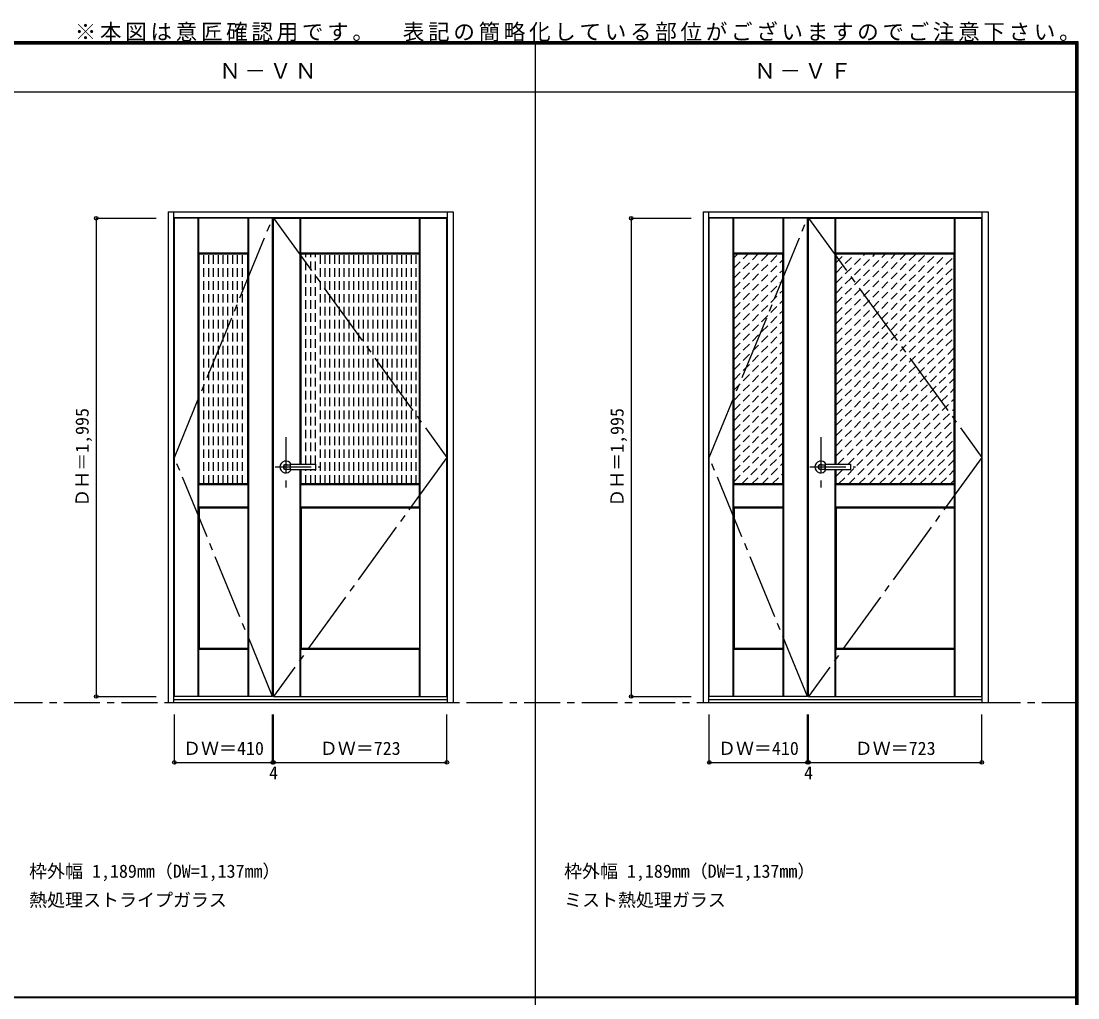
# Model space of a CAD drawing. Units: millimetres, scale not verified. Extents: x -6000 to 5700, y -4307 to 4260.
# Drawn here: x 1291 to 5700, y 186 to 4260 of the extents above; entities that cross this region are included whole.
import ezdxf
from ezdxf.enums import TextEntityAlignment as Align

# ---------------------------------------------------------------- set-up
doc = ezdxf.new("R2010")
doc.units = ezdxf.units.MM
doc.header["$LTSCALE"] = 30
doc.header["$PDMODE"] = 32
doc.header["$PDSIZE"] = 15
for name, pattern in [('CHAIN1', [8, 5, -1, 1, -1]), ('CHAIN2', [12, 9, -1, 1, -1]), ('DASHED1', [1.8, 1.2, -0.6])]:
    doc.linetypes.add(name, pattern=pattern)
for name, color, linetype in [('0-1_通り芯', 4, 'CHAIN1'), ('0-2_扉', 3, 'Continuous'), ('0-3_仕上げ', 7, 'Continuous'), ('0-4_枠', 3, 'Continuous'), ('0-5_レバー', 3, 'Continuous'), ('0-7_', 7, 'CHAIN2'), ('0-A_文字', 7, 'Continuous'), ('0-B_寸法', 7, 'Continuous'), ('0-C_ハッチ', 4, 'DASHED1'), ('F-1_枠', 6, 'Continuous')]:
    doc.layers.add(name, color=color, linetype=linetype)
doc.styles.add('ＭＳ ゴシック', font='')
doc.styles.get('ＭＳ ゴシック').set_extended_font_data('MS Gothic')

msp = doc.modelspace()

# ---------------------------------------------------------------- linework, layer by layer
at = {"layer": '0-1_通り芯'}
for p, q in [((2395.8, 2524.5), (2395.8, 2314.5)), ((4627.4, 2524.5), (4627.4, 2314.5)), ((2350.8, 2400.5), (2540.8, 2400.5)), ((4582.4, 2400.5), (4772.4, 2400.5))]:
    msp.add_line(p, q, dxfattribs=at)
at = {"layer": '0-1_通り芯', "color": 7}
msp.add_line((-5490, 1418), (5690, 1418), dxfattribs=at)
at = {"layer": '0-2_扉'}
for p, q in [((1930.8, 1443), (1930.8, 3438)), ((2340.8, 3438), (1930.8, 3438)), ((2340.8, 1443), (2340.8, 3438)), ((2344.8, 1443), (2344.8, 3438)), ((2344.8, 3438), (3067.8, 3438)), ((3067.8, 1443), (3067.8, 3438)), ((4162.4, 1443), (4162.4, 3438)), ((4572.4, 3438), (4162.4, 3438)), ((4572.4, 1443), (4572.4, 3438)), ((4576.4, 1443), (4576.4, 3438)), ((4576.4, 3438), (5299.4, 3438)), ((5299.4, 1443), (5299.4, 3438)), ((2340.8, 1443), (1930.8, 1443)), ((2344.8, 1443), (3067.8, 1443)), ((4572.4, 1443), (4162.4, 1443)), ((4576.4, 1443), (5299.4, 1443))]:
    msp.add_line(p, q, dxfattribs=at)
at = {"layer": '0-3_仕上げ'}
for p, q in [((2030.3, 1443), (2030.3, 3438)), ((2031.8, 3290.5), (2031.8, 3438)), ((2033.3, 3292), (2033.3, 3438)), ((2238.3, 3292), (2238.3, 3438)), ((2239.8, 3290.5), (2239.8, 3438)), ((2241.3, 1443), (2241.3, 3438)), ((2455.8, 2412), (2455.8, 3438)), ((2458.8, 3292), (2458.8, 3438)), ((2953.8, 3292), (2953.8, 3438)), ((2955.3, 3290.5), (2955.3, 3438)), ((2956.8, 1443), (2956.8, 3438)), ((4261.9, 1443), (4261.9, 3438)), ((4263.4, 3290.5), (4263.4, 3438)), ((4264.9, 3292), (4264.9, 3438)), ((4469.9, 3292), (4469.9, 3438)), ((4471.4, 3290.5), (4471.4, 3438)), ((4472.9, 1443), (4472.9, 3438)), ((4687.4, 2412), (4687.4, 3438)), ((4690.4, 3292), (4690.4, 3438)), ((5185.4, 3292), (5185.4, 3438)), ((5186.9, 3290.5), (5186.9, 3438)), ((5188.4, 1443), (5188.4, 3438)), ((2033.3, 3292), (2031.8, 3290.5)), ((2034.3, 3288), (2031.8, 3290.5)), ((2238.3, 3292), (2033.3, 3292)), ((2239.8, 3290.5), (2237.3, 3288)), ((2238.3, 3292), (2239.8, 3290.5)), ((2459.8, 3288), (2457.3, 3290.5)), ((2953.8, 3292), (2458.8, 3292)), ((2955.3, 3290.5), (2952.8, 3288)), ((2953.8, 3292), (2955.3, 3290.5)), ((4264.9, 3292), (4263.4, 3290.5)), ((4265.9, 3288), (4263.4, 3290.5)), ((4469.9, 3292), (4264.9, 3292)), ((4471.4, 3290.5), (4468.9, 3288)), ((4469.9, 3292), (4471.4, 3290.5)), ((4691.4, 3288), (4688.9, 3290.5)), ((5185.4, 3292), (4690.4, 3292)), ((5186.9, 3290.5), (5184.4, 3288)), ((5185.4, 3292), (5186.9, 3290.5)), ((2455.8, 1443), (2455.8, 2389)), ((4687.4, 1443), (4687.4, 2389)), ((2031.8, 2327.5), (2034.3, 2330)), ((2033.3, 2326), (2031.8, 2327.5)), ((2031.8, 2232.5), (2031.8, 2327.5)), ((2033.3, 2234), (2033.3, 2326)), ((2238.3, 2326), (2033.3, 2326)), ((2237.3, 2330), (2239.8, 2327.5)), ((2238.3, 2326), (2239.8, 2327.5)), ((2238.3, 2234), (2238.3, 2326)), ((2239.8, 2232.5), (2239.8, 2327.5)), ((2457.3, 2232.5), (2457.3, 2327.5)), ((2458.8, 2234), (2458.8, 2326)), ((2953.8, 2326), (2458.8, 2326)), ((2952.8, 2330), (2955.3, 2327.5)), ((2953.8, 2326), (2955.3, 2327.5)), ((2955.3, 2232.5), (2955.3, 2327.5)), ((4263.4, 2327.5), (4265.9, 2330)), ((4264.9, 2326), (4263.4, 2327.5)), ((4263.4, 2232.5), (4263.4, 2327.5)), ((4264.9, 2234), (4264.9, 2326)), ((4469.9, 2326), (4264.9, 2326)), ((4468.9, 2330), (4471.4, 2327.5)), ((4469.9, 2326), (4471.4, 2327.5)), ((4469.9, 2234), (4469.9, 2326)), ((4471.4, 2232.5), (4471.4, 2327.5)), ((4688.9, 2232.5), (4688.9, 2327.5)), ((4690.4, 2234), (4690.4, 2326)), ((5185.4, 2326), (4690.4, 2326)), ((5184.4, 2330), (5186.9, 2327.5)), ((5185.4, 2326), (5186.9, 2327.5)), ((5186.9, 2232.5), (5186.9, 2327.5)), ((2033.3, 2234), (2031.8, 2232.5)), ((2034.3, 2230), (2031.8, 2232.5)), ((2033.3, 2234), (2238.3, 2234)), ((2239.8, 2232.5), (2237.3, 2230)), ((2238.3, 2234), (2239.8, 2232.5)), ((2458.8, 2234), (2457.3, 2232.5)), ((2459.8, 2230), (2457.3, 2232.5)), ((2955.3, 2232.5), (2952.8, 2230)), ((2953.8, 2234), (2955.3, 2232.5)), ((4264.9, 2234), (4263.4, 2232.5)), ((4265.9, 2230), (4263.4, 2232.5)), ((4264.9, 2234), (4469.9, 2234)), ((4471.4, 2232.5), (4468.9, 2230)), ((4469.9, 2234), (4471.4, 2232.5)), ((4690.4, 2234), (4688.9, 2232.5)), ((4691.4, 2230), (4688.9, 2232.5)), ((5186.9, 2232.5), (5184.4, 2230)), ((5185.4, 2234), (5186.9, 2232.5)), ((2031.8, 1640.5), (2034.3, 1643)), ((2033.3, 1639), (2031.8, 1640.5)), ((2031.8, 1443), (2031.8, 1640.5)), ((2033.3, 1443), (2033.3, 1639)), ((2238.3, 1639), (2033.3, 1639)), ((2237.3, 1643), (2239.8, 1640.5)), ((2238.3, 1639), (2239.8, 1640.5)), ((2238.3, 1443), (2238.3, 1639)), ((2239.8, 1443), (2239.8, 1640.5)), ((2457.3, 1443), (2457.3, 1640.5)), ((2458.8, 1443), (2458.8, 1639)), ((2952.8, 1643), (2955.3, 1640.5)), ((2953.8, 1639), (2955.3, 1640.5)), ((2955.3, 1443), (2955.3, 1640.5)), ((4263.4, 1640.5), (4265.9, 1643)), ((4264.9, 1639), (4263.4, 1640.5)), ((4263.4, 1443), (4263.4, 1640.5)), ((4264.9, 1443), (4264.9, 1639)), ((4469.9, 1639), (4264.9, 1639)), ((4468.9, 1643), (4471.4, 1640.5)), ((4469.9, 1639), (4471.4, 1640.5)), ((4469.9, 1443), (4469.9, 1639)), ((4471.4, 1443), (4471.4, 1640.5)), ((4688.9, 1443), (4688.9, 1640.5)), ((4690.4, 1443), (4690.4, 1639)), ((5184.4, 1643), (5186.9, 1640.5)), ((5185.4, 1639), (5186.9, 1640.5)), ((5186.9, 1443), (5186.9, 1640.5))]:
    msp.add_line(p, q, dxfattribs=at)
at = {"layer": '0-3_仕上げ', "color": 3}
for p, q in [((2237.3, 3288), (2034.3, 3288)), ((2034.3, 2330), (2034.3, 3288)), ((2237.3, 2330), (2237.3, 3288)), ((2952.8, 3288), (2459.8, 3288)), ((2459.8, 2412), (2459.8, 3288)), ((2952.8, 2330), (2952.8, 3288)), ((4468.9, 3288), (4265.9, 3288)), ((4265.9, 2330), (4265.9, 3288)), ((4468.9, 2330), (4468.9, 3288)), ((5184.4, 3288), (4691.4, 3288)), ((4691.4, 2412), (4691.4, 3288)), ((5184.4, 2330), (5184.4, 3288)), ((2459.8, 2330), (2459.8, 2389)), ((4691.4, 2330), (4691.4, 2389)), ((2237.3, 2330), (2034.3, 2330)), ((2952.8, 2330), (2459.8, 2330)), ((4468.9, 2330), (4265.9, 2330)), ((5184.4, 2330), (4691.4, 2330)), ((2034.3, 2230), (2034.3, 1643)), ((2034.3, 2230), (2237.3, 2230)), ((2237.3, 2230), (2237.3, 1643)), ((2459.8, 2230), (2459.8, 1643)), ((2459.8, 2230), (2952.8, 2230)), ((2952.8, 2230), (2952.8, 1643)), ((4265.9, 2230), (4265.9, 1643)), ((4265.9, 2230), (4468.9, 2230)), ((4468.9, 2230), (4468.9, 1643)), ((4691.4, 2230), (4691.4, 1643)), ((4691.4, 2230), (5184.4, 2230)), ((5184.4, 2230), (5184.4, 1643)), ((2237.3, 1643), (2034.3, 1643)), ((2952.8, 1643), (2459.8, 1643)), ((4468.9, 1643), (4265.9, 1643)), ((5184.4, 1643), (4691.4, 1643))]:
    msp.add_line(p, q, dxfattribs=at)
at = {"layer": '0-3_仕上げ'}
for points in [[(2458.8, 3292), (2457.3, 3290.5), (2457.3, 3438)], [(4690.4, 3292), (4688.9, 3290.5), (4688.9, 3438)], [(2458.8, 2326), (2457.3, 2327.5), (2459.8, 2330)], [(2458.8, 2234), (2953.8, 2234), (2953.8, 2326)], [(4690.4, 2326), (4688.9, 2327.5), (4691.4, 2330)], [(4690.4, 2234), (5185.4, 2234), (5185.4, 2326)], [(2458.8, 1639), (2457.3, 1640.5), (2459.8, 1643)], [(2953.8, 1443), (2953.8, 1639), (2458.8, 1639)], [(4690.4, 1639), (4688.9, 1640.5), (4691.4, 1643)], [(5185.4, 1443), (5185.4, 1639), (4690.4, 1639)]]:
    msp.add_lwpolyline(points, dxfattribs=at)
at = {"layer": '0-4_枠'}
for p, q in [((1904.8, 3465), (1904.8, 1418)), ((1904.8, 3465), (3093.8, 3465)), ((1928.8, 1418), (1928.8, 3465)), ((1928.8, 3441), (3069.8, 3441)), ((3069.8, 1418), (3069.8, 3465)), ((3093.8, 3465), (3093.8, 1418)), ((4136.4, 3465), (4136.4, 1418)), ((4136.4, 3465), (5325.4, 3465)), ((4160.4, 1418), (4160.4, 3465)), ((4160.4, 3441), (5301.4, 3441)), ((5301.4, 1418), (5301.4, 3465)), ((5325.4, 3465), (5325.4, 1418)), ((1904.8, 1418), (3093.8, 1418)), ((1928.8, 1430), (3069.8, 1430)), ((4136.4, 1418), (5325.4, 1418)), ((4160.4, 1430), (5301.4, 1430))]:
    msp.add_line(p, q, dxfattribs=at)
at = {"layer": '0-5_レバー'}
for p, q in [((2395.8, 2410), (2414.8, 2410)), ((2395.8, 2391), (2414.8, 2391)), ((2414.8, 2411), (2415.8, 2412)), ((2414.8, 2390), (2414.8, 2411)), ((2414.8, 2390), (2415.8, 2389)), ((2415.8, 2412), (2519.8, 2412)), ((2519.8, 2389), (2415.8, 2389)), ((2520.8, 2411), (2519.8, 2412)), ((2520.8, 2390), (2519.8, 2389)), ((2520.8, 2390), (2520.8, 2411)), ((4627.4, 2410), (4646.4, 2410)), ((4627.4, 2391), (4646.4, 2391)), ((4646.4, 2411), (4647.4, 2412)), ((4646.4, 2390), (4646.4, 2411)), ((4646.4, 2390), (4647.4, 2389)), ((4647.4, 2412), (4751.4, 2412)), ((4751.4, 2389), (4647.4, 2389)), ((4752.4, 2411), (4751.4, 2412)), ((4752.4, 2390), (4751.4, 2389)), ((4752.4, 2390), (4752.4, 2411))]:
    msp.add_line(p, q, dxfattribs=at)
at = {"layer": '0-5_レバー', "color": 4}
for p, q in [((2415.8, 2389), (2415.8, 2412)), ((2519.8, 2412), (2519.8, 2389)), ((4647.4, 2389), (4647.4, 2412)), ((4751.4, 2412), (4751.4, 2389))]:
    msp.add_line(p, q, dxfattribs=at)
for centre, radius, start, end in [((2395.8, 2400.5), 24.55, 27.93255, 332.06745), ((4627.4, 2400.5), 24.55, 27.93255, 332.06745), ((2395.8, 2400.5), 11, 59.72736, 300.27264), ((4627.4, 2400.5), 11, 59.72736, 300.27264)]:
    msp.add_arc(centre, radius, start, end, dxfattribs=at)
at = {"layer": '0-5_レバー'}
for centre in [(2395.8, 2400.5), (4627.4, 2400.5)]:
    msp.add_arc(centre, 9.5, 90, 270, dxfattribs=at)
at = {"layer": '0-7_'}
for points in [[(2340.8, 1443), (1930.8, 2440.5), (2340.8, 3438)], [(2344.8, 3438), (3067.8, 2440.5), (2344.8, 1443)], [(4572.4, 1443), (4162.4, 2440.5), (4572.4, 3438)], [(4576.4, 3438), (5299.4, 2440.5), (4576.4, 1443)]]:
    msp.add_lwpolyline(points, dxfattribs=at)
at = {"layer": '0-B_寸法', "color": 4}
for p, q in [((1604.8, 3438), (1604.8, 1443)), ((1604.8, 3438), (1854.8, 3438)), ((3836.4, 3438), (3836.4, 1443)), ((3836.4, 3438), (4086.4, 3438)), ((1604.8, 1443), (1854.8, 1443)), ((3836.4, 1443), (4086.4, 1443)), ((1930.8, 1168), (1930.8, 1368)), ((2340.8, 1168), (2340.8, 1368)), ((3067.8, 1168), (3067.8, 1368)), ((4162.4, 1168), (4162.4, 1368)), ((4572.4, 1168), (4572.4, 1368)), ((5299.4, 1168), (5299.4, 1368)), ((2344.8, 1168), (3067.8, 1168)), ((4576.4, 1168), (5299.4, 1168))]:
    msp.add_line(p, q, dxfattribs=at)
for points in [[(1930.8, 1168), (2340.8, 1168), (2344.8, 1168), (2344.8, 1368)], [(4162.4, 1168), (4572.4, 1168), (4576.4, 1168), (4576.4, 1368)]]:
    msp.add_lwpolyline(points, dxfattribs=at)
at = {"layer": '0-B_寸法'}
for p in [(1604.8, 3438), (3836.4, 3438), (1604.8, 1443), (3836.4, 1443), (1930.8, 1168), (2340.8, 1168), (2344.8, 1168), (3067.8, 1168), (4162.4, 1168), (4572.4, 1168), (4576.4, 1168), (5299.4, 1168)]:
    msp.add_point(p, dxfattribs=at)
at = {"layer": '0-C_ハッチ'}
for p, q in [((2054.3, 2330), (2054.3, 3288)), ((2074.3, 2330), (2074.3, 3288)), ((2094.3, 2330), (2094.3, 3288)), ((2114.3, 2330), (2114.3, 3288)), ((2134.3, 2330), (2134.3, 3288)), ((2154.3, 2330), (2154.3, 3288)), ((2174.3, 2330), (2174.3, 3288)), ((2194.3, 2330), (2194.3, 3288)), ((2214.3, 2330), (2214.3, 3288)), ((2479.8, 2412), (2479.8, 3288)), ((2499.8, 2412), (2499.8, 3288)), ((2519.8, 2412), (2519.8, 3288)), ((2539.8, 2330), (2539.8, 3288)), ((2559.8, 2330), (2559.8, 3288)), ((2579.8, 2330), (2579.8, 3288)), ((2599.8, 2330), (2599.8, 3288)), ((2619.8, 2330), (2619.8, 3288)), ((2639.8, 2330), (2639.8, 3288)), ((2659.8, 2330), (2659.8, 3288)), ((2679.8, 2330), (2679.8, 3288)), ((2699.8, 2330), (2699.8, 3288)), ((2719.8, 2330), (2719.8, 3288)), ((2739.8, 2330), (2739.8, 3288)), ((2759.8, 2330), (2759.8, 3288)), ((2779.8, 2330), (2779.8, 3288)), ((2799.8, 2330), (2799.8, 3288)), ((2819.8, 2330), (2819.8, 3288)), ((2839.8, 2330), (2839.8, 3288)), ((2859.8, 2330), (2859.8, 3288)), ((2879.8, 2330), (2879.8, 3288)), ((2899.8, 2330), (2899.8, 3288)), ((2919.8, 2330), (2919.8, 3288)), ((2939.8, 2330), (2939.8, 3288)), ((4265.9, 3273.65), (4280.25, 3288)), ((4265.9, 3146.37), (4407.53, 3288)), ((4265.9, 3188.79), (4365.11, 3288)), ((4265.9, 3231.22), (4322.68, 3288)), ((4265.9, 3103.94), (4449.96, 3288)), ((4265.9, 3061.52), (4468.9, 3264.52)), ((4691.4, 3253.06), (4726.34, 3288)), ((4691.4, 2828.79), (5150.61, 3288)), ((4691.4, 2871.22), (5108.18, 3288)), ((4691.4, 2913.65), (5065.75, 3288)), ((4691.4, 2956.07), (5023.33, 3288)), ((4691.4, 2998.5), (4980.9, 3288)), ((4691.4, 3040.93), (4938.47, 3288)), ((4691.4, 3083.35), (4896.05, 3288)), ((4691.4, 3125.78), (4853.62, 3288)), ((4691.4, 3168.21), (4811.19, 3288)), ((4691.4, 3210.63), (4768.77, 3288)), ((4691.4, 2786.37), (5184.4, 3279.37)), ((4265.9, 3019.09), (4468.9, 3222.09)), ((4691.4, 2743.94), (5184.4, 3236.94)), ((4265.9, 2976.66), (4468.9, 3179.66)), ((4691.4, 2701.52), (5184.4, 3194.52)), ((4265.9, 2934.24), (4468.9, 3137.24)), ((4691.4, 2659.09), (5184.4, 3152.09)), ((4265.9, 2891.81), (4468.9, 3094.81)), ((4691.4, 2616.66), (5184.4, 3109.66)), ((4265.9, 2849.38), (4468.9, 3052.38)), ((4691.4, 2574.24), (5184.4, 3067.24)), ((4265.9, 2806.96), (4468.9, 3009.96)), ((4691.4, 2531.81), (5184.4, 3024.81)), ((4265.9, 2764.53), (4468.9, 2967.53)), ((4691.4, 2489.38), (5184.4, 2982.38)), ((4265.9, 2722.1), (4468.9, 2925.1)), ((4691.4, 2446.96), (5184.4, 2939.96)), ((4265.9, 2679.68), (4468.9, 2882.68)), ((4698.87, 2412), (5184.4, 2897.53)), ((4265.9, 2637.25), (4468.9, 2840.25)), ((4741.3, 2412), (5184.4, 2855.1)), ((4265.9, 2594.83), (4468.9, 2797.83)), ((4701.72, 2330), (5184.4, 2812.68)), ((4265.9, 2552.4), (4468.9, 2755.4)), ((4744.15, 2330), (5184.4, 2770.25)), ((4265.9, 2509.97), (4468.9, 2712.97)), ((4786.58, 2330), (5184.4, 2727.83)), ((4265.9, 2467.55), (4468.9, 2670.55)), ((4829, 2330), (5184.4, 2685.4)), ((4265.9, 2425.12), (4468.9, 2628.12)), ((4871.43, 2330), (5184.4, 2642.97)), ((4265.9, 2382.69), (4468.9, 2585.69)), ((4913.85, 2330), (5184.4, 2600.55)), ((4956.28, 2330), (5184.4, 2558.12)), ((4265.9, 2340.27), (4468.9, 2543.27)), ((4998.71, 2330), (5184.4, 2515.69)), ((4298.06, 2330), (4468.9, 2500.84)), ((5041.13, 2330), (5184.4, 2473.27)), ((4340.49, 2330), (4468.9, 2458.41)), ((5083.56, 2330), (5184.4, 2430.84)), ((2479.8, 2330), (2479.8, 2389)), ((2499.8, 2330), (2499.8, 2389)), ((2519.8, 2330), (2519.8, 2389)), ((4382.91, 2330), (4468.9, 2415.99)), ((4691.4, 2362.1), (4718.3, 2389)), ((5125.99, 2330), (5184.4, 2388.41)), ((4425.34, 2330), (4468.9, 2373.56)), ((5168.41, 2330), (5184.4, 2345.99)), ((4467.77, 2330), (4468.9, 2331.13))]:
    msp.add_line(p, q, dxfattribs=at)
at = {"layer": 'F-1_枠'}
for p, q in [((-6000, 4175), (5700, 4175)), ((-6000, 4170), (5700, 4170)), ((-6000, 4165), (5700, 4165)), ((3436.4, 4175), (3436.4, -3790)), ((5690, 4175), (5690, -4205)), ((5695, 4175), (5695, -4205)), ((5700, 4175), (5700, -4205)), ((-6000, 3965), (5700, 3965)), ((-6000, 190.5), (5700, 190.5)), ((-6000, 187.5), (5700, 187.5))]:
    msp.add_line(p, q, dxfattribs=at)

# ---------------------------------------------------------------- texts
at = {"layer": '0-A_文字', "style": 'ＭＳ ゴシック'}
for s, p in [('枠外幅 1,189mm（DW=1,137mm）', (1324.8, 670.5)), ('枠外幅 1,189mm（DW=1,137mm）', (3556.4, 670.5)), ('熱処理ストライプガラス', (1324.8, 550.5)), ('ミスト熱処理ガラス', (3556.4, 550.5))]:
    msp.add_text(s, height=54.99, dxfattribs=at).set_placement(p, align=Align.BOTTOM_LEFT)
at = {"layer": '0-A_文字', "char_height": 65.98, "attachment_point": 7, "style": 'ＭＳ ゴシック'}
for s, insert in [('\\T1.17;※本図は意匠確認用です。\u3000表記の簡略化している部位がございますのでご注意下さい。', (1515, 4175)), ('\\T1.17;Ｎ－ＶＮ', (2118.1, 4020)), ('\\T1.17;Ｎ－ＶＦ', (4349.7, 4020))]:
    msp.add_mtext(s, dxfattribs=dict(at, insert=insert))
at = {"layer": '0-B_寸法', "style": 'ＭＳ ゴシック'}
for p in [(1589.8, 2234.25), (3821.4, 2234.25)]:
    msp.add_text('ＤＨ＝1,995', height=54.99, rotation=90, dxfattribs=at).set_placement(p, align=Align.BOTTOM_LEFT)
for s, p in [('ＤＷ＝410', (1967.05, 1183)), ('ＤＷ＝723', (2537.55, 1183)), ('ＤＷ＝410', (4198.65, 1183)), ('ＤＷ＝723', (4769.15, 1183)), ('4', (2326.05, 1080.61)), ('4', (4557.65, 1080.61))]:
    msp.add_text(s, height=54.99, dxfattribs=at).set_placement(p, align=Align.BOTTOM_LEFT)

doc.saveas('drawing.dxf')
